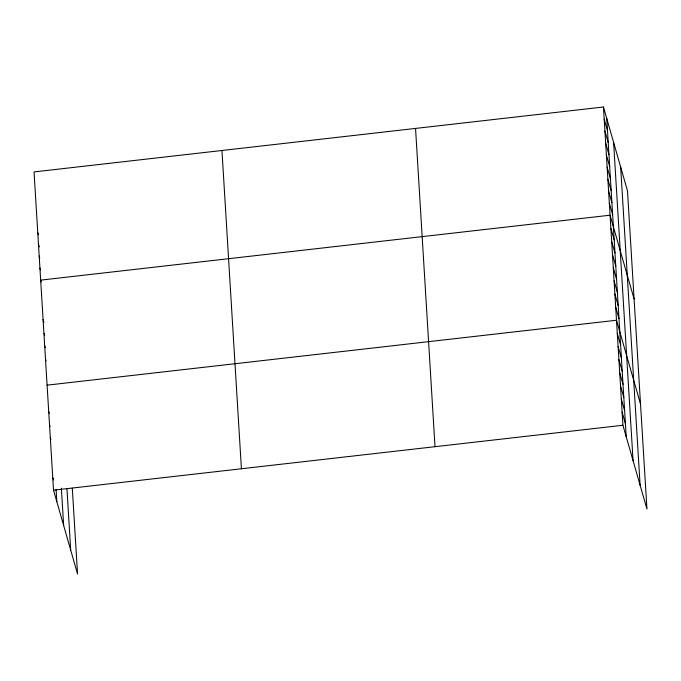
<?xml version="1.0" encoding="UTF-8"?>
<svg xmlns="http://www.w3.org/2000/svg" width="681" height="681" viewBox="0 0 681 681"><rect width="100%" height="100%" fill="white"/><g stroke="black" fill="none" stroke-linecap="round" stroke-linejoin="round"><path stroke-width="1.02" d="M603.451 107.002L622.919 425.267L646.95 509.082L627.482 190.816L603.451 107.002L34.05 171.918L53.518 490.184L77.549 573.998L72.297 488.158M47.091 385.157L616.492 320.24L640.523 404.054M53.518 490.184L622.919 425.267M604.183 119.03L607.495 130.565M604.924 131.05L608.227 142.584M605.656 143.07L608.967 154.613M606.396 155.098L609.699 166.632M607.129 167.117L610.44 178.66M607.861 179.146L611.172 190.68M608.601 191.165L611.904 202.708M609.333 203.193L612.645 214.728M634.105 299.027L610.065 215.213L40.673 280.129L41.218 282.053M610.874 228.339L614.177 239.882M611.674 241.474L614.986 253.009M612.474 254.6L615.786 266.135M613.283 267.727L616.586 279.27M614.083 280.853L617.395 292.396M614.883 293.988L618.195 305.522M615.692 307.114L618.995 318.648M617.292 333.367L620.604 344.909M618.101 346.501L621.404 358.036M618.901 359.628L622.213 371.162M619.701 372.754L623.013 384.297M620.51 385.88L623.813 397.423M621.31 399.015L624.622 410.549M622.111 412.141L625.422 423.676M38 232.996L38.553 234.919M38.459 244.062L39.294 246.939M39.2 256.082L39.753 258.005M39.932 268.101L40.485 270.025M43.082 319.517L43.907 322.402M44.154 333.605L44.708 335.529M44.682 345.769L45.235 347.693M45.491 358.896L46.036 360.819M48.7 411.418L49.253 413.333M49.5 424.544L50.053 426.468M50.3 437.67L50.854 439.594M52.99 478.019L53.544 479.943M620.646 166.964L640.114 485.23M613.598 142.389L633.066 460.662M606.762 118.545L626.222 436.81M415.546 128.428L435.014 446.693M221.955 150.492L241.415 468.766M66.942 488.541L70.713 550.146M61.375 488.209L63.665 525.57M56.08 489.605L56.821 501.718"/></g></svg>
